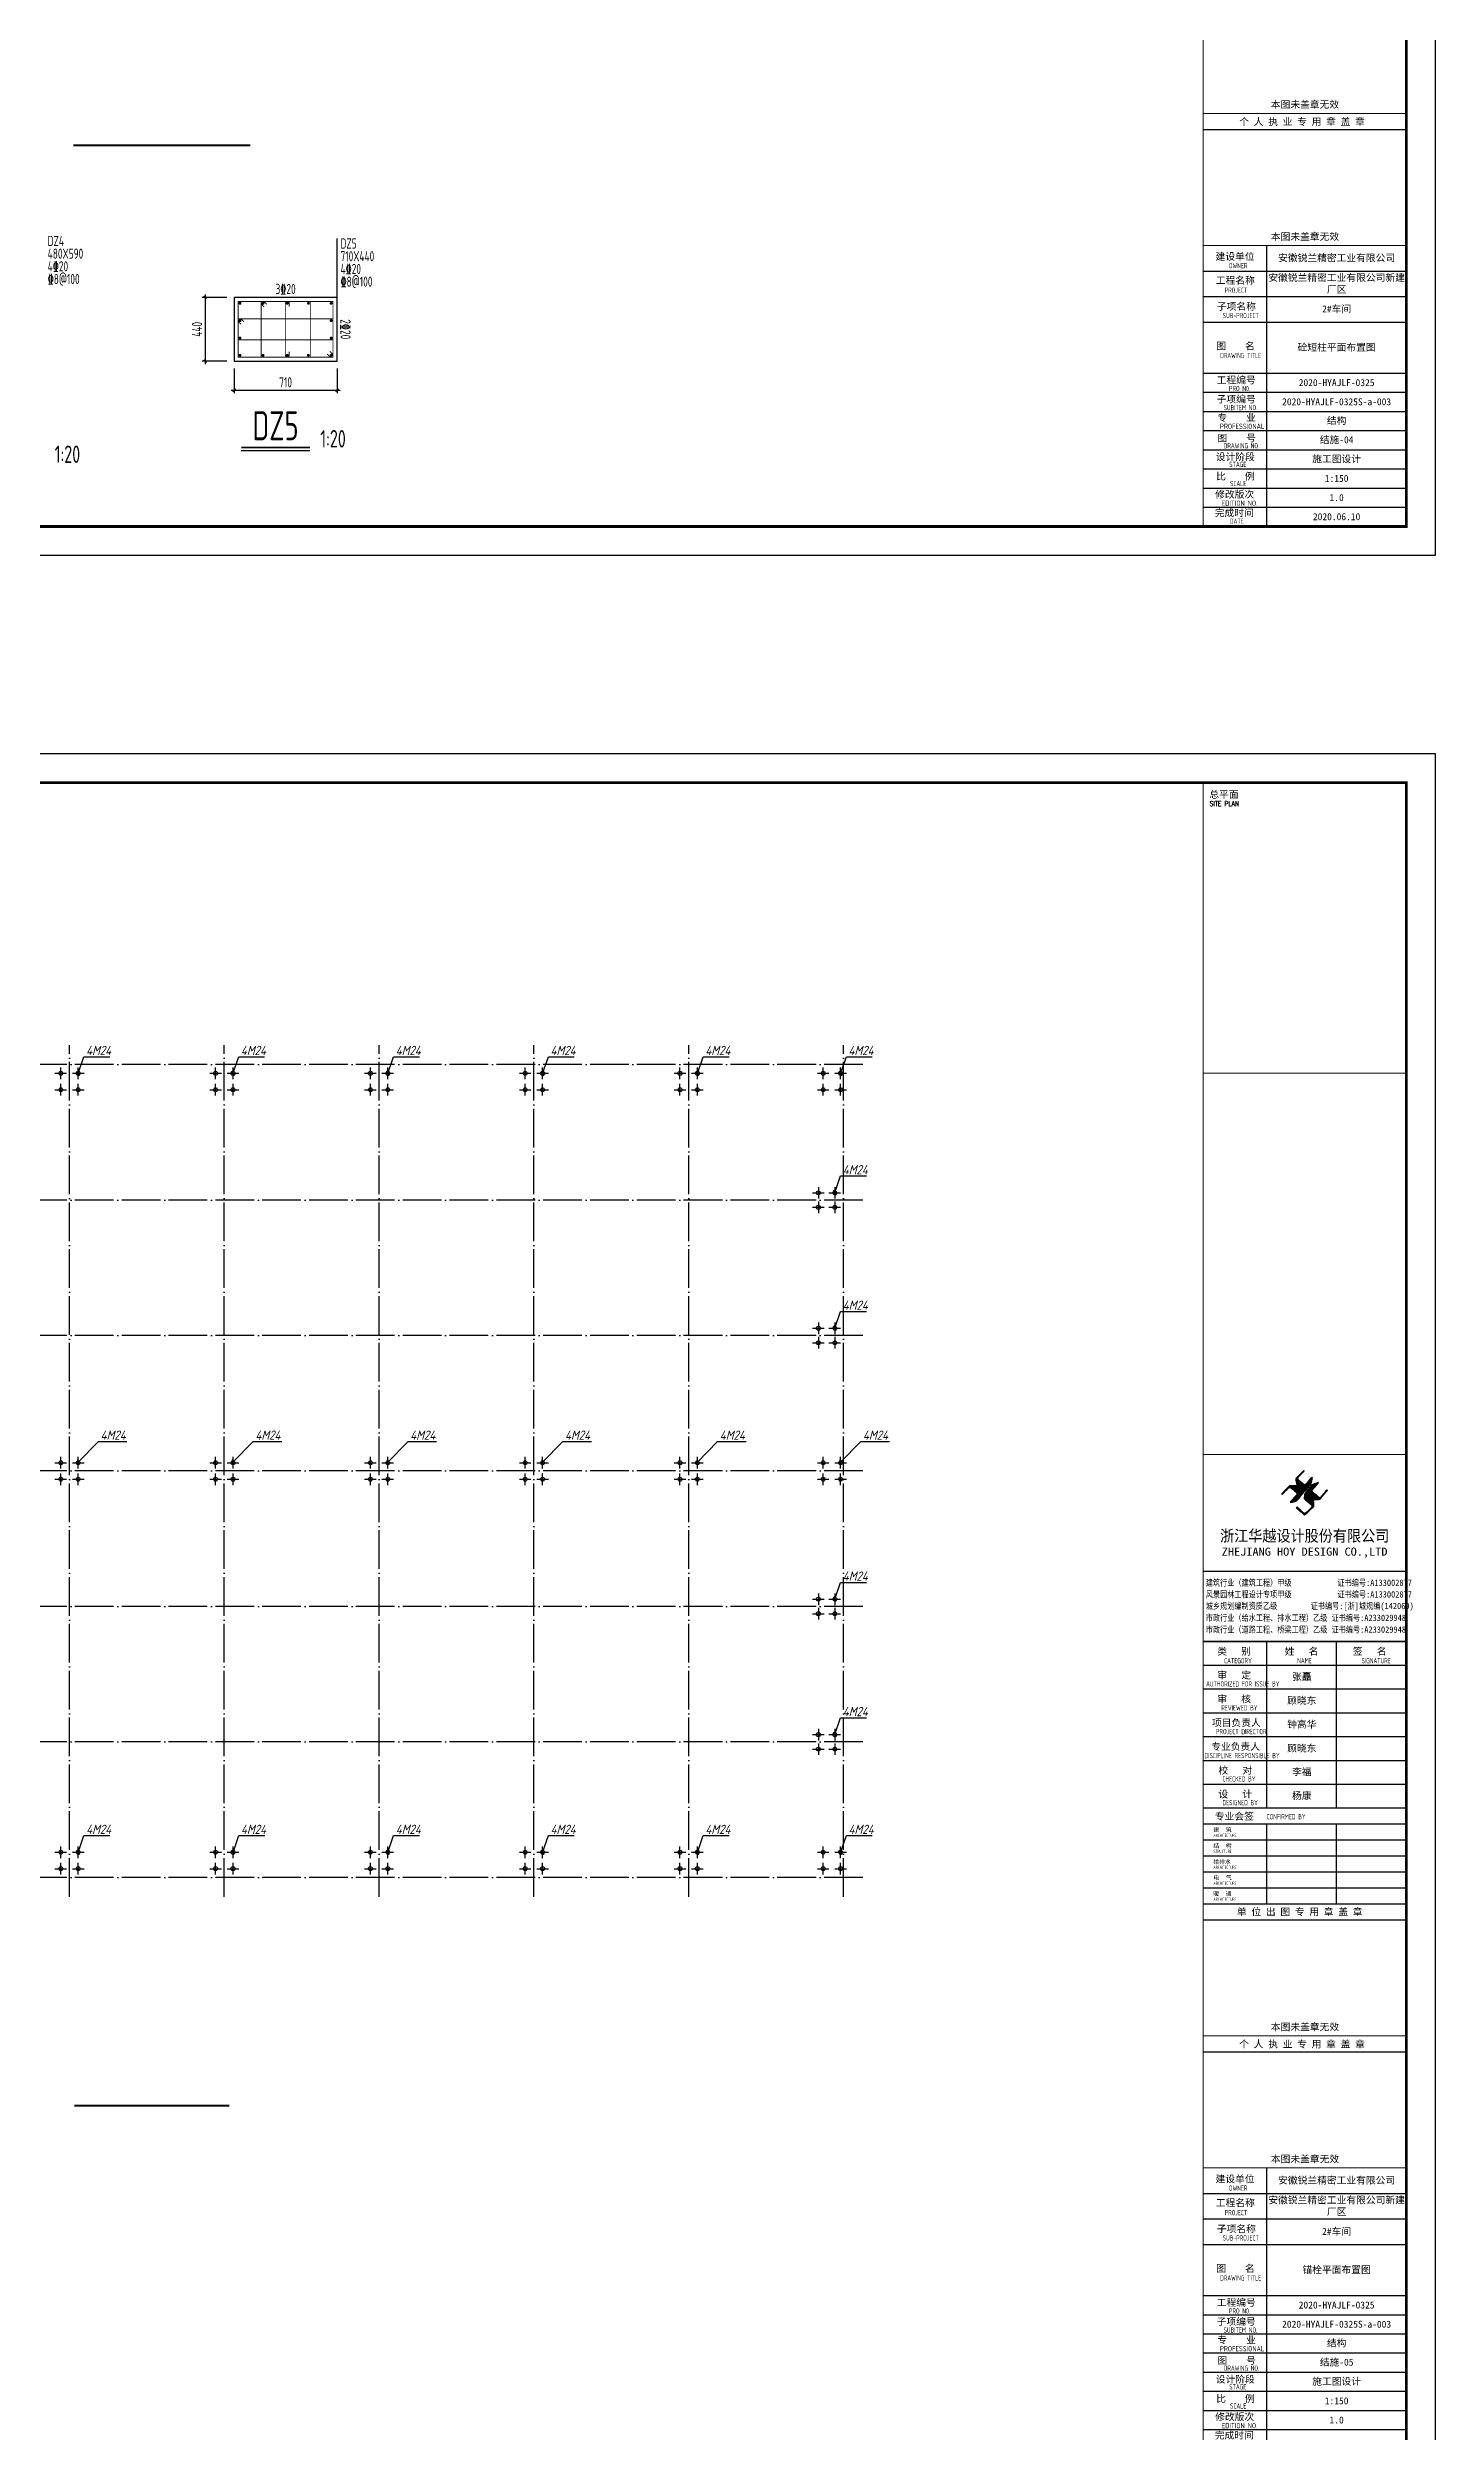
# Model space of a CAD drawing. Extents: x 492302 to 683319, y -252071 to 755100.
# Drawn here: x 558363 to 630074, y 364986 to 488210 of the extents above; entities that cross this region are included whole.
import ezdxf
from ezdxf.enums import TextEntityAlignment as Align

# ---------------------------------------------------------------- set-up
doc = ezdxf.new("R2010")
doc.units = 0
doc.header["$LTSCALE"] = 1000
doc.header["$MEASUREMENT"] = 0
doc.linetypes.add('DOTE', pattern=[2.42, 2, -0.2, 0.02, -0.2])
doc.layers.get('Defpoints').update_dxf_attribs({"color": 250})
for name, color, linetype in [('3T_WOOD', 21, 'Continuous'), ('COLU_DE', 7, 'Continuous'), ('COLU_DE_DIM', 3, 'Continuous'), ('COLU_DE_NUM', 7, 'Continuous'), ('COLU_DE_REIN', 1, 'Continuous'), ('COLU_DE_TEXT', 7, 'Continuous'), ('DIM_SYMB', 171, 'Continuous'), ('DOTE', 14, 'DOTE'), ('PUB_TITLE', 171, 'Continuous'), ('TK', 4, 'Continuous'), ('中粗', 4, 'Continuous'), ('标注', 7, 'Continuous')]:
    doc.layers.add(name, color=color, linetype=linetype)
doc.styles.add('-宋体', font='', dxfattribs={"width": 0.8})
doc.styles.add('HT', font='simhei.ttf', dxfattribs={"width": 0.8})
doc.styles.add('ROMANS', font='romans__.ttf', dxfattribs={"width": 0.65, "height": 231.275})
doc.styles.get("Standard").update_dxf_attribs({"font": 'gbenor.shx', "bigfont": 'gbcbig.shx'})
doc.styles.add('TSSD_Dimension', font='Tssdeng.shx', dxfattribs={"width": 0.7, "bigfont": 'hztxt.shx'})
doc.styles.add('TSSD_Label', font='Tssdeng.shx', dxfattribs={"width": 0.7, "bigfont": 'hztxt.shx'})
doc.styles.add('TSSD_REIN', font='tssdeng.shx', dxfattribs={"width": 0.7, "bigfont": 'tssdchn.shx'})
doc.styles.add('图签宋体', font='', dxfattribs={"height": 300})
doc.styles.add('图签黑体', font='simhei.ttf', dxfattribs={"height": 550})
doc.styles.get('-宋体').set_extended_font_data('SimSun')
doc.styles.get('图签宋体').set_extended_font_data('NSimSun')
doc.dimstyles.new('100', dxfattribs={"dimtxt": 250, "dimasz": 200, "dimexe": 250, "dimexo": 300, "dimgap": 150, "dimtad": 1, "dimdec": 0, "dimzin": 0, "dimdsep": 46, "dimtxsty": 'Standard', "dimblk": 'ARCHTICK', "dimcen": 0.09, "dimclrd": 256, "dimclre": 256, "dimclrt": 256, "dimadec": 0, "dimazin": 0, "dimtfac": 1, "dimtdec": 0, "dimtix": 1, "dimtmove": 2, "dimatfit": 3, "dimldrblk": 'ARCHTICK', "dimfxl": 0, "dimtolj": 1, "dimtzin": 0, "dimarcsym": 0})
doc.dimstyles.new('TSSD_20_150', dxfattribs={"dimtxt": 525, "dimasz": 150, "dimexe": 150, "dimexo": 375, "dimgap": 150, "dimtad": 1, "dimdec": 0, "dimlfac": 0.133333, "dimzin": 0, "dimdsep": 46, "dimtxsty": 'TSSD_Dimension', "dimblk": 'ARCHTICK', "dimblk1": 'ARCHTICK', "dimblk2": 'ARCHTICK', "dimcen": 0, "dimdle": 150, "dimclrt": 7, "dimadec": 0, "dimazin": 0, "dimtfac": 1, "dimtdec": 0, "dimtix": 1, "dimtmove": 2, "dimatfit": 3, "dimfxl": 0, "dimtolj": 1, "dimtzin": 0, "dimarcsym": 0})

# ---------------------------------------------------------------- blocks, each defined once
blk = doc.blocks.new('A$C053D6479')
at = {"layer": 'PUB_TITLE'}
h = blk.add_hatch(color=256, dxfattribs=at)
h.dxf.hatch_style = 1
edge = h.paths.add_edge_path()
edge.add_spline(control_points=[(1026, 827), (1105, 920), (1188, 1008), (1266, 1102)], knot_values=[13, 13, 13, 13, 14, 14, 14, 14], degree=3, periodic=0)
edge.add_spline(control_points=[(1266, 1102), (1258, 1111), (1249, 1119), (1239, 1116)], knot_values=[12, 12, 12, 12, 13, 13, 13, 13], degree=3, periodic=0)
edge.add_spline(control_points=[(1239, 1116), (1210, 1107), (1179, 1092), (1144, 1077)], knot_values=[11, 11, 11, 11, 12, 12, 12, 12], degree=3, periodic=0)
edge.add_spline(control_points=[(1144, 1077), (1109, 1063), (1069, 1053), (1047, 1038)], knot_values=[10, 10, 10, 10, 11, 11, 11, 11], degree=3, periodic=0)
edge.add_spline(control_points=[(1047, 1038), (1028, 1026), (1007, 992), (991, 972)], knot_values=[9, 9, 9, 9, 10, 10, 10, 10], degree=3, periodic=0)
edge.add_spline(control_points=[(991, 972), (942, 913), (899, 868), (849, 810)], knot_values=[8, 8, 8, 8, 9, 9, 9, 9], degree=3, periodic=0)
edge.add_spline(control_points=[(849, 810), (842, 801), (822, 776), (822, 775)], knot_values=[7, 7, 7, 7, 8, 8, 8, 8], degree=3, periodic=0)
edge.add_spline(control_points=[(822, 775), (823, 771), (848, 752), (859, 744)], knot_values=[6, 6, 6, 6, 7, 7, 7, 7], degree=3, periodic=0)
edge.add_spline(control_points=[(859, 744), (949, 670), (1035, 592), (1122, 521)], knot_values=[5, 5, 5, 5, 6, 6, 6, 6], degree=3, periodic=0)
edge.add_spline(control_points=[(1122, 521), (1153, 527), (1185, 530), (1217, 533)], knot_values=[4, 4, 4, 4, 5, 5, 5, 5], degree=3, periodic=0)
edge.add_spline(control_points=[(1217, 533), (1246, 535), (1293, 532), (1316, 542)], knot_values=[3, 3, 3, 3, 4, 4, 4, 4], degree=3, periodic=0)
edge.add_spline(control_points=[(1316, 542), (1327, 547), (1338, 565), (1349, 579)], knot_values=[2, 2, 2, 2, 3, 3, 3, 3], degree=3, periodic=0)
edge.add_spline(control_points=[(1349, 579), (1423, 670), (1507, 759), (1572, 848)], knot_values=[1, 1, 1, 1, 2, 2, 2, 2], degree=3, periodic=0)
edge.add_spline(control_points=[(1572, 848), (1564, 852), (1561, 861), (1551, 862)], knot_values=[0, 0, 0, 0, 1, 1, 1, 1], degree=3, periodic=0)
edge.add_spline(control_points=[(1551, 862), (1469, 769), (1393, 671), (1310, 579)], knot_values=[15, 15, 15, 15, 16, 16, 16, 16], degree=3, periodic=0)
edge.add_spline(control_points=[(1310, 579), (1216, 662), (1118, 742), (1026, 827)], knot_values=[14, 14, 14, 14, 15, 15, 15, 15], degree=3, periodic=0)
at = {"layer": 'TK'}
h = blk.add_hatch(color=256, dxfattribs=at)
h.dxf.hatch_style = 2
edge = h.paths.add_edge_path()
edge.add_spline(control_points=[(366, 894), (366, 894), (366, 894), (270, 970), (183, 883), (101, 791), (16, 703), (-18, 714), (9, 735), (28, 755), (103, 838), (192, 930), (266, 1005), (319, 1009), (387, 1005), (442, 1007), (456, 1008), (472, 1011), (485, 1007), (507, 1000), (534, 967), (555, 949), (624, 891), (699, 833), (760, 773), (689, 691), (614, 604), (539, 517), (529, 505), (516, 487), (506, 482), (492, 475), (469, 472), (452, 467), (416, 456), (383, 448), (342, 438), (323, 433), (297, 422), (293, 440), (291, 452), (313, 470), (322, 480), (400, 566), (477, 652), (553, 736), (460, 815), (366, 894)], knot_values=[0, 0, 0, 0, 0.005, 0.01, 1, 1, 1, 2, 2, 2, 3, 3, 3, 4, 4, 4, 5, 5, 5, 6, 6, 6, 7, 7, 7, 8, 8, 8, 9, 9, 9, 10, 10, 10, 11, 11, 11, 12, 12, 12, 13, 13, 13, 14, 14, 14, 15, 15, 15, 15], degree=3, periodic=0)
h = blk.add_hatch(color=256, dxfattribs=at)
h.dxf.hatch_style = 2
edge = h.paths.add_edge_path()
edge.add_spline(control_points=[(728, 856), (728, 856), (728, 856), (719, 864), (651, 922), (580, 978), (514, 1036), (509, 1106), (488, 1176), (479, 1247), (570, 1343), (663, 1436), (758, 1526), (764, 1523), (768, 1518), (774, 1515), (693, 1422), (599, 1343), (520, 1249), (607, 1171), (698, 1096), (789, 1021), (874, 1109), (950, 1206), (1031, 1298), (1066, 1286), (1054, 1262), (1045, 1224), (1036, 1188), (1031, 1158), (1024, 1121), (1020, 1104), (1017, 1085), (1012, 1071), (1004, 1052), (976, 1026), (956, 1003), (906, 946), (866, 899), (814, 839), (806, 829), (789, 806), (787, 806), (777, 804), (728, 856)], knot_values=[0, 0, 0, 0, 0.005, 0.01, 1, 1, 1, 2, 2, 2, 3, 3, 3, 4, 4, 4, 5, 5, 5, 6, 6, 6, 7, 7, 7, 8, 8, 8, 9, 9, 9, 10, 10, 10, 11, 11, 11, 12, 12, 12, 13, 13, 13, 14, 14, 14, 14], degree=3, periodic=0)
h = blk.add_hatch(color=256, dxfattribs=at)
h.dxf.hatch_style = 2
edge = h.paths.add_edge_path()
edge.add_spline(control_points=[(511, 261), (511, 261), (511, 261), (516, 267), (609, 192), (696, 111), (785, 33), (883, 118), (977, 208), (1070, 298), (992, 373), (892, 456), (803, 534), (791, 544), (768, 561), (766, 569), (761, 588), (776, 634), (780, 655), (785, 690), (788, 721), (795, 746), (897, 661), (998, 576), (1097, 490), (1100, 425), (1106, 361), (1107, 294), (1018, 207), (925, 121), (830, 33), (818, 21), (800, 0), (787, 0), (768, -1), (725, 49), (712, 60), (662, 103), (616, 143), (568, 186), (545, 207), (518, 224), (499, 250), (501, 259), (511, 261)], knot_values=[0, 0, 0, 0, 0.005, 0.01, 1, 1, 1, 2, 2, 2, 3, 3, 3, 4, 4, 4, 5, 5, 5, 6, 6, 6, 7, 7, 7, 8, 8, 8, 9, 9, 9, 10, 10, 10, 11, 11, 11, 12, 12, 12, 13, 13, 13, 14, 14, 14, 14], degree=3, periodic=0)
for points, knots in [([(555, 949), (624, 891), (699, 833), (760, 773), (689, 691), (614, 604), (539, 517), (529, 505), (516, 487), (506, 482), (492, 475), (469, 472), (452, 467), (416, 456), (383, 448), (342, 438), (323, 433), (297, 422), (293, 440), (291, 452), (313, 470), (322, 480), (400, 566), (477, 652), (553, 736), (460, 815), (366, 894), (270, 970), (183, 883), (101, 791), (16, 703), (-18, 714), (9, 735), (28, 755), (103, 838), (192, 930), (266, 1005), (319, 1009), (387, 1005), (442, 1007), (456, 1008), (472, 1011), (485, 1007), (507, 1000), (534, 967), (555, 949)], [0, 0, 0, 0, 1, 1, 1, 2, 2, 2, 3, 3, 3, 4, 4, 4, 5, 5, 5, 6, 6, 6, 7, 7, 7, 8, 8, 8, 9, 9, 9, 10, 10, 10, 11, 11, 11, 12, 12, 12, 13, 13, 13, 14, 14, 14, 15, 15, 15, 15]), ([(1031, 1298), (1066, 1286), (1054, 1262), (1045, 1224), (1036, 1188), (1031, 1158), (1024, 1121), (1020, 1104), (1017, 1085), (1012, 1071), (1004, 1052), (976, 1026), (956, 1003), (906, 946), (866, 899), (814, 839), (806, 829), (789, 806), (787, 806), (777, 804), (728, 856), (719, 864), (651, 922), (580, 978), (514, 1036), (509, 1106), (488, 1176), (479, 1247), (570, 1343), (663, 1436), (758, 1526), (764, 1523), (768, 1518), (774, 1515), (693, 1422), (599, 1343), (520, 1249), (607, 1171), (698, 1096), (789, 1021), (874, 1109), (950, 1206), (1031, 1298)], [0, 0, 0, 0, 1, 1, 1, 2, 2, 2, 3, 3, 3, 4, 4, 4, 5, 5, 5, 6, 6, 6, 7, 7, 7, 8, 8, 8, 9, 9, 9, 10, 10, 10, 11, 11, 11, 12, 12, 12, 13, 13, 13, 14, 14, 14, 14]), ([(1551, 862), (1561, 861), (1564, 852), (1572, 848), (1507, 759), (1423, 670), (1349, 579), (1338, 565), (1327, 547), (1316, 542), (1293, 532), (1246, 535), (1217, 533), (1185, 530), (1153, 527), (1122, 521), (1035, 592), (949, 670), (859, 744), (848, 752), (823, 771), (822, 775), (822, 776), (842, 801), (849, 810), (899, 868), (942, 913), (991, 972), (1007, 992), (1028, 1026), (1047, 1038), (1069, 1053), (1109, 1063), (1144, 1077), (1179, 1092), (1210, 1107), (1239, 1116), (1249, 1119), (1258, 1111), (1266, 1102), (1188, 1008), (1105, 920), (1026, 827), (1118, 742), (1216, 662), (1310, 579), (1393, 671), (1469, 769), (1551, 862)], [0, 0, 0, 0, 1, 1, 1, 2, 2, 2, 3, 3, 3, 4, 4, 4, 5, 5, 5, 6, 6, 6, 7, 7, 7, 8, 8, 8, 9, 9, 9, 10, 10, 10, 11, 11, 11, 12, 12, 12, 13, 13, 13, 14, 14, 14, 15, 15, 15, 16, 16, 16, 16]), ([(1097, 490), (1100, 425), (1106, 361), (1107, 294), (1018, 207), (925, 121), (830, 33), (818, 21), (800, 0), (787, 0), (768, -1), (725, 49), (712, 60), (662, 103), (616, 143), (568, 186), (545, 207), (518, 224), (499, 250), (501, 259), (511, 261), (516, 267), (609, 192), (696, 111), (785, 33), (883, 118), (977, 208), (1070, 298), (992, 373), (892, 456), (803, 534), (791, 544), (768, 561), (766, 569), (761, 588), (776, 634), (780, 655), (785, 690), (788, 721), (795, 746), (897, 661), (998, 576), (1097, 490)], [0, 0, 0, 0, 1, 1, 1, 2, 2, 2, 3, 3, 3, 4, 4, 4, 5, 5, 5, 6, 6, 6, 7, 7, 7, 8, 8, 8, 9, 9, 9, 10, 10, 10, 11, 11, 11, 12, 12, 12, 13, 13, 13, 14, 14, 14, 14])]:
    blk.add_open_spline(points, degree=3, knots=knots, dxfattribs=at)
blk = doc.blocks.new('GeYuanFrame_20885727', base_point=(20.09, 4.53))
at = {"layer": 'PUB_TITLE'}
for points in [[(803.09, 235.33), (803.09, 292.73)], [(827.09, 235.33), (827.09, 292.73)], [(803.09, 202.33), (803.09, 229.83)], [(827.09, 202.33), (827.09, 229.83)], [(803.09, 14.53), (803.09, 111.33)]]:
    blk.add_lwpolyline(points, dxfattribs=at)
at = {"layer": 'TK'}
for p, q in [((781.09, 316.93), (851.09, 316.93)), ((781.09, 284.53), (851.09, 284.53)), ((781.09, 276.33), (851.09, 276.33)), ((781.09, 268.13), (851.09, 268.13)), ((781.09, 259.93), (851.09, 259.93)), ((781.09, 251.73), (851.09, 251.73)), ((781.09, 243.53), (851.09, 243.53)), ((781.09, 235.33), (851.09, 235.33)), ((781.09, 235.33), (851.09, 235.33)), ((781.09, 102.53), (851.09, 102.53)), ((781.09, 93.73), (851.09, 93.73)), ((781.09, 84.93), (803.09, 84.93)), ((781.09, 84.93), (851.09, 84.93)), ((781.09, 67.37), (851.09, 67.37)), ((781.09, 67.33), (851.09, 67.33)), ((781.09, 60.77), (851.09, 60.77)), ((781.09, 54.17), (851.09, 54.17)), ((781.09, 47.57), (851.09, 47.57)), ((781.09, 40.97), (851.09, 40.97)), ((781.09, 34.37), (851.09, 34.37)), ((781.09, 27.77), (851.09, 27.77)), ((781.09, 21.17), (851.09, 21.17))]:
    blk.add_line(p, q, dxfattribs=at)
blk.add_lwpolyline([(20.09, 4.53), (20.09, 598.53), (861.09, 598.53), (861.09, 4.53)], close=True, dxfattribs=at)
at = {"layer": 'TK', "const_width": 1}
blk.add_lwpolyline([(45.09, 588.53), (851.09, 588.53), (851.09, 14.53), (45.09, 14.53)], close=True, dxfattribs=at)
at = {"layer": 'TK'}
for points, const_width in [([(781.09, 588.53), (781.09, 14.53)], 0.4), ([(781.09, 488.5), (851.09, 488.5)], 0.35), ([(781.09, 357.14), (851.09, 357.14)], 0.35), ([(781.09, 292.73), (851.09, 292.73)], 0.35), ([(781.09, 292.73), (851.09, 292.73)], 0.35), ([(781.09, 235.33), (851.09, 235.33)], 0.35), ([(781.09, 202.33), (851.09, 202.33)], 0.35), ([(781.09, 156.83), (851.09, 156.83)], 0.35), ([(781.09, 111.33), (851.09, 111.33)], 0.35), ([(781.09, 67.37), (851.09, 67.37)], 0.35)]:
    blk.add_lwpolyline(points, dxfattribs=dict(at, const_width=const_width))
for points in [[(781.09, 292.73), (851.09, 292.73)], [(781.09, 235.33), (851.09, 235.33)], [(781.09, 229.83), (851.09, 229.83)], [(781.09, 224.33), (851.09, 224.33)], [(781.09, 218.83), (851.09, 218.83)], [(781.09, 213.33), (851.09, 213.33)], [(781.09, 207.83), (851.09, 207.83)], [(781.09, 202.33), (851.09, 202.33)], [(781.09, 196.83), (851.09, 196.83)], [(781.09, 151.33), (851.09, 151.33)]]:
    blk.add_lwpolyline(points, dxfattribs=at)
at = {"layer": 'PUB_TITLE', "xscale": 0.01000000000021828, "yscale": 0.01000000000021828, "zscale": 0.01}
blk.add_blockref('A$C053D6479', (808.19, 336.27), dxfattribs=at)
at = {"layer": 'TK', "style": '图签宋体'}
for s, height, p in [('总平面', 2.4, (783.23, 583.28)), ('类   别', 2.4, (785.97, 288.09)), ('姓   名', 2.4, (809.2, 288.09)), ('签   名', 2.4, (832.68, 288.09)), ('审   定', 2.4, (785.97, 279.89)), ('审   核', 2.4, (785.97, 271.69)), ('项目负责人', 2.4, (784.13, 263.49)), ('专业负责人', 2.4, (783.89, 255.29)), ('校   对', 2.4, (786.38, 247.09)), ('设   计', 2.4, (786.36, 238.89)), ('专业会签', 2.4, (785.12, 231.24)), ('结  构', 1.44, (784.61, 221.61)), ('建  筑', 1.44, (784.61, 227.11)), ('给排水', 1.44, (784.61, 216.11)), ('暖  通', 1.44, (784.61, 205.11)), ('电  气', 1.44, (784.61, 210.61)), ('单 位 出 图 专 用 章 盖 章', 2.4, (792.72, 198.35)), ('本图未盖章无效', 2.4, (804.43, 158.7)), ('个 人 执 业 专 用 章 盖 章', 2.4, (793.52, 152.77)), ('本图未盖章无效', 2.4, (804.43, 113.2)), ('建设单位', 2.4, (785.39, 106.33)), ('工程名称', 2.4, (785.47, 98.12)), ('子项名称', 2.4, (785.85, 89.14)), ('图    名', 2.4, (785.63, 75.5)), ('工程编号', 2.4, (785.77, 63.77)), ('子项编号', 2.4, (785.77, 57.19)), ('专    业', 2.4, (786.01, 50.88)), ('图    号', 2.4, (786.02, 43.77)), ('设计阶段', 2.4, (785.45, 37.32)), ('比    例', 2.4, (785.59, 30.63)), ('修改版次', 2.4, (785.24, 24.41)), ('完成时间', 2.4, (785.11, 18.02))]:
    blk.add_text(s, height=height, dxfattribs=at).set_placement(p)
at = {"layer": 'TK'}
for s, height, style, width, p in [('SITE PLAN', 1.697, 'ROMANS', 0.76, (783.35, 580.49)), ('建筑行业（建筑工程）甲级           证书编号:A133002877', 2.2, '-宋体', 0.8, (782, 311.83)), ('风景园林工程设计专项甲级           证书编号:A133002877', 2.2, '-宋体', 0.8, (782, 307.81)), ('城乡规划编制资质乙级        证书编号:[浙]城规编(142069)', 2.2, '-宋体', 0.8, (782, 303.82)), ('市政行业（给水工程、排水工程）乙级 证书编号:A233029948', 2.2, '-宋体', 0.8, (782, 299.74)), ('市政行业（道路工程、桥梁工程）乙级 证书编号:A233029948', 2.2, '-宋体', 0.8, (782, 295.69)), ('CATEGORY', 1.8, 'TSSD_REIN', 0.7, (788.32, 285.17)), ('NAME', 1.8, 'TSSD_REIN', 0.7, (813.51, 285.17)), ('SIGNATURE', 1.8, 'TSSD_REIN', 0.7, (835.66, 285.17)), ('AUTHORIZED FOR ISSUE BY', 1.8, 'TSSD_REIN', 0.7, (782.12, 277.17)), ('REVIEWED BY', 1.8, 'TSSD_REIN', 0.7, (787.36, 268.91)), ('PROJECT DIRECTOR', 1.8, 'TSSD_REIN', 0.7, (785.55, 260.74)), ('DISCIPLINE RESPONSIBLE BY', 1.8, 'TSSD_REIN', 0.7, (781.57, 252.48)), ('CHECKED BY', 1.8, 'TSSD_REIN', 0.7, (787.75, 244.44)), ('DESIGNED BY', 1.8, 'TSSD_REIN', 0.7, (787.76, 236.27)), ('CONFIRMED BY', 1.8, 'TSSD_REIN', 0.7, (802.94, 231.42)), ('ARCHITECTURE', 1.08, 'TSSD_REIN', 0.7, (784.65, 225.34)), ('STRUCTURE', 1.08, 'TSSD_REIN', 0.7, (784.65, 219.84)), ('ARCHITECTURE', 1.08, 'TSSD_REIN', 0.7, (784.65, 214.34)), ('ARCHITECTURE', 1.08, 'TSSD_REIN', 0.7, (784.65, 208.84)), ('ARCHITECTURE', 1.08, 'TSSD_REIN', 0.7, (784.65, 203.34)), ('OWNER', 1.8, 'TSSD_REIN', 0.7, (789.98, 103.48)), ('PROJECT', 1.8, 'TSSD_REIN', 0.7, (788.52, 95.02)), ('SUB-PROJECT', 1.8, 'TSSD_REIN', 0.7, (787.86, 86.3)), ('DRAWING TITLE', 1.8, 'TSSD_REIN', 0.7, (786.97, 72.53)), ('PRO N0.', 1.8, 'TSSD_REIN', 0.7, (790.01, 61.15)), ('PROFESSIONAL', 1.8, 'TSSD_REIN', 0.8, (786.88, 48.15)), ('SUBITEM NO.', 1.8, 'TSSD_REIN', 0.7, (788.15, 54.58)), ('DRAWING NO.', 1.8, 'TSSD_REIN', 0.7, (788.19, 41.45)), ('STAGE', 1.8, 'TSSD_REIN', 0.7, (790.09, 35.03)), ('SCALE', 1.8, 'TSSD_REIN', 0.7, (790.38, 28.42)), ('EDITION NO.', 1.8, 'TSSD_REIN', 0.8, (787.53, 21.64))]:
    blk.add_text(s, height=height, dxfattribs=dict(at, style=style, width=width)).set_placement(p)
for s, height, style, width, p in [('浙江华越设计股份有限公司', 3.96, 'HT', 0.9, (816.07, 329.16)), ('ZHEJIANG HOY DESIGN CO.,LTD', 2.8, '图签黑体', 1.11, (816.06, 323.29))]:
    blk.add_text(s, height=height, dxfattribs=dict(at, style=style, width=width)).set_placement(p, align=Align.MIDDLE)
at = {"layer": 'TK', "char_height": 2.4, "attachment_point": 5, "style": '图签宋体'}
for s, insert, width in [('张矗', (815.09, 280.4), 24), ('顾晓东', (815.09, 272.23), 24), ('钟高华', (815.09, 264.03), 24), ('顾晓东', (815.09, 255.76), 24), ('李福', (815.09, 247.63), 24), ('杨康', (815.09, 239.43), 24), ('安徽锐兰精密工业有限公司', (827.09, 106.93), 48), ('安徽锐兰精密工业有限公司新建厂区', (827.09, 98.13), 48), ('2#车间', (827.09, 89.33), 48), ('锚栓平面布置图', (827.09, 76.13), 48), ('2020-HYAJLF-0325S-a-003', (827.09, 57.47), 48), ('2020-HYAJLF-0325', (827.09, 64.07), 48), ('结构', (827.09, 50.87), 48), ('结施-05', (827.09, 44.27), 48), ('施工图设计', (827.09, 37.67), 48), ('1:150', (827.09, 31.07), 48), ('1.0', (827.09, 24.47), 48)]:
    blk.add_mtext(s, dxfattribs=dict(at, insert=insert, width=width))
blk = doc.blocks.new('GeYuanFrame_57487284', base_point=(20.09, 4.53))
at = {"layer": 'PUB_TITLE'}
blk.add_lwpolyline([(803.09, 14.53), (803.09, 111.33)], dxfattribs=at)
at = {"layer": 'TK'}
for p, q in [((781.09, 102.53), (851.09, 102.53)), ((781.09, 93.73), (851.09, 93.73)), ((781.09, 84.93), (803.09, 84.93)), ((781.09, 84.93), (851.09, 84.93)), ((781.09, 67.37), (851.09, 67.37)), ((781.09, 67.33), (851.09, 67.33)), ((781.09, 60.77), (851.09, 60.77)), ((781.09, 54.17), (851.09, 54.17)), ((781.09, 47.57), (851.09, 47.57)), ((781.09, 40.97), (851.09, 40.97)), ((781.09, 34.37), (851.09, 34.37)), ((781.09, 27.77), (851.09, 27.77)), ((781.09, 21.17), (851.09, 21.17)), ((781.09, 14.53), (851.09, 14.53))]:
    blk.add_line(p, q, dxfattribs=at)
blk.add_lwpolyline([(20.09, 4.53), (20.09, 598.53), (861.09, 598.53), (861.09, 4.53)], close=True, dxfattribs=at)
at = {"layer": 'TK', "const_width": 1}
blk.add_lwpolyline([(45.09, 588.53), (851.09, 588.53), (851.09, 14.53), (45.09, 14.53)], close=True, dxfattribs=at)
at = {"layer": 'TK'}
for points, const_width in [([(781.09, 588.53), (781.09, 14.53)], 0.4), ([(781.09, 156.83), (851.09, 156.83)], 0.35), ([(781.09, 111.33), (851.09, 111.33)], 0.35), ([(781.09, 67.37), (851.09, 67.37)], 0.35)]:
    blk.add_lwpolyline(points, dxfattribs=dict(at, const_width=const_width))
blk.add_lwpolyline([(781.09, 151.33), (851.09, 151.33)], dxfattribs=at)
at = {"layer": 'TK', "style": '图签宋体'}
for s, p in [('本图未盖章无效', (804.43, 158.7)), ('个 人 执 业 专 用 章 盖 章', (793.52, 152.77)), ('本图未盖章无效', (804.43, 113.2)), ('建设单位', (785.39, 106.33)), ('工程名称', (785.47, 98.12)), ('子项名称', (785.85, 89.14)), ('图    名', (785.63, 75.5)), ('工程编号', (785.77, 63.77)), ('子项编号', (785.77, 57.19)), ('专    业', (786.01, 50.88)), ('图    号', (786.02, 43.77)), ('设计阶段', (785.45, 37.32)), ('比    例', (785.59, 30.63)), ('修改版次', (785.24, 24.41)), ('完成时间', (785.11, 18.02))]:
    blk.add_text(s, height=2.4, dxfattribs=at).set_placement(p)
at = {"layer": 'TK', "style": 'TSSD_REIN'}
for s, width, p in [('OWNER', 0.7, (789.98, 103.48)), ('PROJECT', 0.7, (788.52, 95.02)), ('SUB-PROJECT', 0.7, (787.86, 86.3)), ('DRAWING TITLE', 0.7, (786.97, 72.53)), ('PRO N0.', 0.7, (790.01, 61.15)), ('PROFESSIONAL', 0.8, (786.88, 48.15)), ('SUBITEM NO.', 0.7, (788.15, 54.58)), ('DRAWING NO.', 0.7, (788.19, 41.45)), ('STAGE', 0.7, (790.09, 35.03)), ('SCALE', 0.7, (790.38, 28.42)), ('EDITION NO.', 0.8, (787.53, 21.64)), ('DATE', 0.7, (790.33, 15.45))]:
    blk.add_text(s, height=1.8, dxfattribs=dict(at, width=width)).set_placement(p)
at = {"layer": 'TK', "char_height": 2.4, "width": 48, "attachment_point": 5, "style": '图签宋体'}
for s, insert in [('安徽锐兰精密工业有限公司', (827.09, 106.93)), ('安徽锐兰精密工业有限公司新建厂区', (827.09, 98.13)), ('2#车间', (827.09, 89.33)), ('砼短柱平面布置图', (827.09, 76.13)), ('2020-HYAJLF-0325S-a-003', (827.09, 57.47)), ('2020-HYAJLF-0325', (827.09, 64.07)), ('结构', (827.09, 50.87)), ('结施-04', (827.09, 44.27)), ('施工图设计', (827.09, 37.67)), ('1:150', (827.09, 31.07)), ('1.0', (827.09, 24.47)), ('2020.06.10', (827.09, 17.88))]:
    blk.add_mtext(s, dxfattribs=dict(at, insert=insert))
blk = doc.blocks.new('_ArchTick')
at = {"color": 0, "linetype": 'ByBlock', "const_width": 0.4}
blk.add_lwpolyline([(-0.5, -0.5), (0.5, 0.5)], dxfattribs=at)
blk = doc.blocks.new('*D258')
at = {"layer": 'COLU_DE_DIM', "color": 0, "lineweight": -2}
for p, q in [((567996, 471634), (567996, 470359)), ((573321, 471634), (573321, 470359)), ((567846, 470509), (573471, 470509))]:
    blk.add_line(p, q, dxfattribs=at)
at = {"layer": 'Defpoints', "color": 0}
for p in [(567996, 472009), (573321, 472009), (573321, 470509)]:
    blk.add_point(p, dxfattribs=at)
at = {"layer": 'COLU_DE_DIM', "color": 0, "lineweight": -2, "xscale": 150, "yscale": 150, "zscale": 150, "rotation": 180}
blk.add_blockref('_ArchTick', (567996, 470509), dxfattribs=at)
at = {"layer": 'COLU_DE_DIM', "color": 0, "lineweight": -2, "xscale": 150, "yscale": 150, "zscale": 150}
blk.add_blockref('_ArchTick', (573321, 470509), dxfattribs=at)
at = {"layer": 'COLU_DE_DIM', "color": 7, "insert": (570658, 470921), "char_height": 525, "attachment_point": 5, "style": 'TSSD_Dimension'}
blk.add_mtext('\\A1;710', dxfattribs=at)
blk = doc.blocks.new('*D259')
at = {"layer": 'COLU_DE_DIM', "color": 0, "lineweight": -2}
for p, q in [((567621, 475309), (566346, 475309)), ((566496, 475459), (566496, 471859)), ((567621, 472009), (566346, 472009))]:
    blk.add_line(p, q, dxfattribs=at)
at = {"layer": 'Defpoints', "color": 0}
for p in [(567996, 475309), (566496, 472009), (567996, 472009)]:
    blk.add_point(p, dxfattribs=at)
at = {"layer": 'COLU_DE_DIM', "color": 0, "lineweight": -2, "xscale": 150, "yscale": 150, "zscale": 150}
for p, rotation in [((566496, 475309), 90), ((566496, 472009), 270)]:
    blk.add_blockref('_ArchTick', p, dxfattribs=dict(at, rotation=rotation))
at = {"layer": 'COLU_DE_DIM', "color": 7, "insert": (566083, 473659), "char_height": 525, "attachment_point": 5, "rotation": 90, "style": 'TSSD_Dimension'}
blk.add_mtext('\\A1;440', dxfattribs=at)

msp = doc.modelspace()

# ---------------------------------------------------------------- linework, layer by layer
at = {"layer": 'COLU_DE'}
msp.add_lwpolyline([(573320.6, 472008.5), (573320.6, 475308.5), (567995.6, 475308.5), (567995.6, 472008.5)], close=True, dxfattribs=at)
at = {"layer": 'COLU_DE_NUM'}
msp.add_line((568363.7, 467400.5), (571917.5, 467400.5), dxfattribs=at)
at = {"layer": 'COLU_DE_NUM', "const_width": 75}
msp.add_lwpolyline([(568363.7, 467550.5), (571917.5, 467550.5)], dxfattribs=at)
at = {"layer": 'COLU_DE_REIN', "const_width": 45}
for points in [[(572808.7, 472382.6), (572972.8, 472218.5), (573110.6, 472218.5), (573110.6, 475098.5), (568205.6, 475098.5), (568205.6, 472218.5), (573110.6, 472218.5), (573110.6, 472356.4), (572946.6, 472520.5)], [(569689.4, 474942.7), (569533.5, 475098.5), (569395.6, 475098.5), (569395.6, 472218.5), (571933.1, 472218.5), (571933.1, 475098.5), (569395.6, 475098.5), (569395.6, 474960.6), (569551.5, 474804.8)], [(568499.4, 474047.7), (568343.5, 474203.5), (568205.6, 474203.5), (568205.6, 473113.5), (573110.6, 473113.5), (573110.6, 474203.5), (568205.6, 474203.5), (568205.6, 474065.6), (568361.5, 473909.8)]]:
    msp.add_lwpolyline(points, dxfattribs=at)
at = {"layer": 'COLU_DE_REIN', "const_width": 75}
for points in [[(568303.1, 475038.5, 1), (568303.1, 474963.5, 1)], [(569493.1, 475038.5, 1), (569493.1, 474963.5, 1)], [(570742.6, 475038.5, 1), (570742.6, 474963.5, 1)], [(571835.6, 475038.5, 1), (571835.6, 474963.5, 1)], [(573013.1, 475038.5, 1), (573013.1, 474963.5, 1)], [(568303.1, 474143.5, 1), (568303.1, 474068.5, 1)], [(568303.1, 473248.5, 1), (568303.1, 473173.5, 1)], [(573013.1, 474143.5, 1), (573013.1, 474068.5, 1)], [(573013.1, 473248.5, 1), (573013.1, 473173.5, 1)], [(568303.1, 472353.5, 1), (568303.1, 472278.5, 1)], [(569493.1, 472353.5, 1), (569493.1, 472278.5, 1)], [(570742.6, 472353.5, 1), (570742.6, 472278.5, 1)], [(571835.6, 472353.5, 1), (571835.6, 472278.5, 1)], [(573013.1, 472353.5, 1), (573013.1, 472278.5, 1)]]:
    msp.add_lwpolyline(points, format="xyb", close=True, dxfattribs=at)
at = {"layer": 'COLU_DE_REIN', "const_width": 45}
msp.add_lwpolyline([(570840.1, 472496), (570840.1, 472316, -1), (570645.1, 472316), (570645.1, 475001, -1), (570840.1, 475001), (570840.1, 474821)], format="xyb", dxfattribs=at)
at = {"layer": 'COLU_DE_TEXT'}
msp.add_line((573320.6, 475308.5), (573320.6, 478353.5), dxfattribs=at)
at = {"layer": 'DIM_SYMB', "const_width": 105}
for points in [[(559683.2, 483158.4), (568829.3, 483158.4)], [(559746.8, 381858.6), (567754.3, 381858.6)]]:
    msp.add_lwpolyline(points, dxfattribs=at)
at = {"layer": 'DOTE'}
for p, q in [((559489.4, 392661.6), (559489.4, 436661.6)), ((567489.4, 392661.6), (567489.4, 436661.6)), ((575489.4, 392661.6), (575489.4, 436661.6)), ((583489.4, 392661.6), (583489.4, 436661.6)), ((591489.4, 392661.6), (591489.4, 436661.6)), ((599489.4, 392661.6), (599489.4, 436661.6)), ((600489.4, 435661.6), (526489.4, 435661.6)), ((600489.4, 428661.6), (526489.4, 428661.6)), ((600489.4, 421661.6), (526489.4, 421661.6)), ((600489.4, 414661.6), (526489.4, 414661.6)), ((600489.4, 407661.6), (526489.4, 407661.6)), ((600489.4, 400661.6), (526489.4, 400661.6)), ((600489.4, 393661.6), (526489.4, 393661.6))]:
    msp.add_line(p, q, dxfattribs=at)
at = {"layer": '中粗', "linetype": 'ByBlock'}
for p, q in [((558739.4, 435211.6), (559339.4, 435211.6)), ((559039.4, 434911.6), (559039.4, 435511.6)), ((559639.4, 435211.6), (560239.4, 435211.6)), ((559939.4, 434911.6), (559939.4, 435511.6)), ((566739.4, 435211.6), (567339.4, 435211.6)), ((567039.4, 434911.6), (567039.4, 435511.6)), ((567639.4, 435211.6), (568239.4, 435211.6)), ((567939.4, 434911.6), (567939.4, 435511.6)), ((574739.4, 435211.6), (575339.4, 435211.6)), ((575039.4, 434911.6), (575039.4, 435511.6)), ((575639.4, 435211.6), (576239.4, 435211.6)), ((575939.4, 434911.6), (575939.4, 435511.6)), ((582739.4, 435211.6), (583339.4, 435211.6)), ((583039.4, 434911.6), (583039.4, 435511.6)), ((583639.4, 435211.6), (584239.4, 435211.6)), ((583939.4, 434911.6), (583939.4, 435511.6)), ((590739.4, 435211.6), (591339.4, 435211.6)), ((591039.4, 434911.6), (591039.4, 435511.6)), ((591639.4, 435211.6), (592239.4, 435211.6)), ((591939.4, 434911.6), (591939.4, 435511.6)), ((598139.4, 435211.6), (598739.4, 435211.6)), ((598439.4, 434911.6), (598439.4, 435511.6)), ((599039.4, 435211.6), (599639.4, 435211.6)), ((599339.4, 434911.6), (599339.4, 435511.6)), ((558739.4, 434361.6), (559339.4, 434361.6)), ((559039.4, 434061.6), (559039.4, 434661.6)), ((559639.4, 434361.6), (560239.4, 434361.6)), ((559939.4, 434061.6), (559939.4, 434661.6)), ((559939.4, 434436.6), (559939.4, 434436.6)), ((566739.4, 434361.6), (567339.4, 434361.6)), ((567039.4, 434061.6), (567039.4, 434661.6)), ((567639.4, 434361.6), (568239.4, 434361.6)), ((567939.4, 434061.6), (567939.4, 434661.6)), ((567939.4, 434436.6), (567939.4, 434436.6)), ((574739.4, 434361.6), (575339.4, 434361.6)), ((575039.4, 434061.6), (575039.4, 434661.6)), ((575639.4, 434361.6), (576239.4, 434361.6)), ((575939.4, 434061.6), (575939.4, 434661.6)), ((575939.4, 434436.6), (575939.4, 434436.6)), ((582739.4, 434361.6), (583339.4, 434361.6)), ((583039.4, 434061.6), (583039.4, 434661.6)), ((583639.4, 434361.6), (584239.4, 434361.6)), ((583939.4, 434061.6), (583939.4, 434661.6)), ((583939.4, 434436.6), (583939.4, 434436.6)), ((590739.4, 434361.6), (591339.4, 434361.6)), ((591039.4, 434061.6), (591039.4, 434661.6)), ((591639.4, 434361.6), (592239.4, 434361.6)), ((591939.4, 434061.6), (591939.4, 434661.6)), ((591939.4, 434436.6), (591939.4, 434436.6)), ((598139.4, 434361.6), (598739.4, 434361.6)), ((598439.4, 434061.6), (598439.4, 434661.6)), ((599039.4, 434361.6), (599639.4, 434361.6)), ((599339.4, 434061.6), (599339.4, 434661.6)), ((599339.4, 434436.6), (599339.4, 434436.6)), ((597889.4, 429036.6), (598489.4, 429036.6)), ((598189.4, 429336.6), (598189.4, 428736.6)), ((598739.4, 429036.6), (599339.4, 429036.6)), ((599039.4, 429336.6), (599039.4, 428736.6)), ((599039.4, 428961.6), (599039.4, 428961.6)), ((597889.4, 428286.6), (598489.4, 428286.6)), ((598189.4, 428586.6), (598189.4, 427986.6)), ((598739.4, 428286.6), (599339.4, 428286.6)), ((599039.4, 428586.6), (599039.4, 427986.6)), ((597889.4, 422036.6), (598489.4, 422036.6)), ((598189.4, 422336.6), (598189.4, 421736.6)), ((598189.4, 421586.6), (598189.4, 420986.6)), ((598739.4, 422036.6), (599339.4, 422036.6)), ((599039.4, 422336.6), (599039.4, 421736.6)), ((599039.4, 421961.6), (599039.4, 421961.6)), ((599039.4, 421586.6), (599039.4, 420986.6)), ((597889.4, 421286.6), (598489.4, 421286.6)), ((598739.4, 421286.6), (599339.4, 421286.6)), ((559039.4, 414786.6), (559039.4, 415386.6)), ((559939.4, 414786.6), (559939.4, 415386.6)), ((567039.4, 414786.6), (567039.4, 415386.6)), ((567939.4, 414786.6), (567939.4, 415386.6)), ((575039.4, 414786.6), (575039.4, 415386.6)), ((575939.4, 414786.6), (575939.4, 415386.6)), ((583039.4, 414786.6), (583039.4, 415386.6)), ((583939.4, 414786.6), (583939.4, 415386.6)), ((591039.4, 414786.6), (591039.4, 415386.6)), ((591939.4, 414786.6), (591939.4, 415386.6)), ((598439.4, 414786.6), (598439.4, 415386.6)), ((599339.4, 414786.6), (599339.4, 415386.6)), ((558739.4, 415086.6), (559339.4, 415086.6)), ((558739.4, 414236.6), (559339.4, 414236.6)), ((559039.4, 413936.6), (559039.4, 414536.6)), ((559639.4, 415086.6), (560239.4, 415086.6)), ((559639.4, 414236.6), (560239.4, 414236.6)), ((559939.4, 413936.6), (559939.4, 414536.6)), ((559939.4, 414311.6), (559939.4, 414311.6)), ((566739.4, 415086.6), (567339.4, 415086.6)), ((566739.4, 414236.6), (567339.4, 414236.6)), ((567039.4, 413936.6), (567039.4, 414536.6)), ((567639.4, 415086.6), (568239.4, 415086.6)), ((567639.4, 414236.6), (568239.4, 414236.6)), ((567939.4, 413936.6), (567939.4, 414536.6)), ((567939.4, 414311.6), (567939.4, 414311.6)), ((574739.4, 415086.6), (575339.4, 415086.6)), ((574739.4, 414236.6), (575339.4, 414236.6)), ((575039.4, 413936.6), (575039.4, 414536.6)), ((575639.4, 415086.6), (576239.4, 415086.6)), ((575639.4, 414236.6), (576239.4, 414236.6)), ((575939.4, 413936.6), (575939.4, 414536.6)), ((575939.4, 414311.6), (575939.4, 414311.6)), ((582739.4, 415086.6), (583339.4, 415086.6)), ((582739.4, 414236.6), (583339.4, 414236.6)), ((583039.4, 413936.6), (583039.4, 414536.6)), ((583639.4, 415086.6), (584239.4, 415086.6)), ((583639.4, 414236.6), (584239.4, 414236.6)), ((583939.4, 413936.6), (583939.4, 414536.6)), ((583939.4, 414311.6), (583939.4, 414311.6)), ((590739.4, 415086.6), (591339.4, 415086.6)), ((590739.4, 414236.6), (591339.4, 414236.6)), ((591039.4, 413936.6), (591039.4, 414536.6)), ((591639.4, 415086.6), (592239.4, 415086.6)), ((591639.4, 414236.6), (592239.4, 414236.6)), ((591939.4, 413936.6), (591939.4, 414536.6)), ((591939.4, 414311.6), (591939.4, 414311.6)), ((598139.4, 415086.6), (598739.4, 415086.6)), ((598139.4, 414236.6), (598739.4, 414236.6)), ((598439.4, 413936.6), (598439.4, 414536.6)), ((599039.4, 415086.6), (599639.4, 415086.6)), ((599039.4, 414236.6), (599639.4, 414236.6)), ((599339.4, 413936.6), (599339.4, 414536.6)), ((599339.4, 414311.6), (599339.4, 414311.6)), ((597889.4, 408036.6), (598489.4, 408036.6)), ((598189.4, 408336.6), (598189.4, 407736.6)), ((598739.4, 408036.6), (599339.4, 408036.6)), ((599039.4, 408336.6), (599039.4, 407736.6)), ((599039.4, 407961.6), (599039.4, 407961.6)), ((597889.4, 407286.6), (598489.4, 407286.6)), ((598189.4, 407586.6), (598189.4, 406986.6)), ((598739.4, 407286.6), (599339.4, 407286.6)), ((599039.4, 407586.6), (599039.4, 406986.6)), ((597889.4, 401036.6), (598489.4, 401036.6)), ((598189.4, 401336.6), (598189.4, 400736.6)), ((598189.4, 400586.6), (598189.4, 399986.6)), ((598739.4, 401036.6), (599339.4, 401036.6)), ((599039.4, 401336.6), (599039.4, 400736.6)), ((599039.4, 400961.6), (599039.4, 400961.6)), ((599039.4, 400586.6), (599039.4, 399986.6)), ((597889.4, 400286.6), (598489.4, 400286.6)), ((598739.4, 400286.6), (599339.4, 400286.6)), ((558739.4, 394961.6), (559339.4, 394961.6)), ((559039.4, 394661.6), (559039.4, 395261.6)), ((559039.4, 393811.6), (559039.4, 394411.6)), ((559639.4, 394961.6), (560239.4, 394961.6)), ((559939.4, 394661.6), (559939.4, 395261.6)), ((559939.4, 393811.6), (559939.4, 394411.6)), ((566739.4, 394961.6), (567339.4, 394961.6)), ((567039.4, 394661.6), (567039.4, 395261.6)), ((567039.4, 393811.6), (567039.4, 394411.6)), ((567639.4, 394961.6), (568239.4, 394961.6)), ((567939.4, 394661.6), (567939.4, 395261.6)), ((567939.4, 393811.6), (567939.4, 394411.6)), ((574739.4, 394961.6), (575339.4, 394961.6)), ((575039.4, 394661.6), (575039.4, 395261.6)), ((575039.4, 393811.6), (575039.4, 394411.6)), ((575639.4, 394961.6), (576239.4, 394961.6)), ((575939.4, 394661.6), (575939.4, 395261.6)), ((575939.4, 393811.6), (575939.4, 394411.6)), ((582739.4, 394961.6), (583339.4, 394961.6)), ((583039.4, 394661.6), (583039.4, 395261.6)), ((583039.4, 393811.6), (583039.4, 394411.6)), ((583639.4, 394961.6), (584239.4, 394961.6)), ((583939.4, 394661.6), (583939.4, 395261.6)), ((583939.4, 393811.6), (583939.4, 394411.6)), ((590739.4, 394961.6), (591339.4, 394961.6)), ((591039.4, 394661.6), (591039.4, 395261.6)), ((591039.4, 393811.6), (591039.4, 394411.6)), ((591639.4, 394961.6), (592239.4, 394961.6)), ((591939.4, 394661.6), (591939.4, 395261.6)), ((591939.4, 393811.6), (591939.4, 394411.6)), ((598139.4, 394961.6), (598739.4, 394961.6)), ((598439.4, 394661.6), (598439.4, 395261.6)), ((598439.4, 393811.6), (598439.4, 394411.6)), ((599039.4, 394961.6), (599639.4, 394961.6)), ((599339.4, 394661.6), (599339.4, 395261.6)), ((599339.4, 393811.6), (599339.4, 394411.6)), ((558739.4, 394111.6), (559339.4, 394111.6)), ((559639.4, 394111.6), (560239.4, 394111.6)), ((559939.4, 394186.6), (559939.4, 394186.6)), ((566739.4, 394111.6), (567339.4, 394111.6)), ((567639.4, 394111.6), (568239.4, 394111.6)), ((567939.4, 394186.6), (567939.4, 394186.6)), ((574739.4, 394111.6), (575339.4, 394111.6)), ((575639.4, 394111.6), (576239.4, 394111.6)), ((575939.4, 394186.6), (575939.4, 394186.6)), ((582739.4, 394111.6), (583339.4, 394111.6)), ((583639.4, 394111.6), (584239.4, 394111.6)), ((583939.4, 394186.6), (583939.4, 394186.6)), ((590739.4, 394111.6), (591339.4, 394111.6)), ((591639.4, 394111.6), (592239.4, 394111.6)), ((591939.4, 394186.6), (591939.4, 394186.6)), ((598139.4, 394111.6), (598739.4, 394111.6)), ((599039.4, 394111.6), (599639.4, 394111.6)), ((599339.4, 394186.6), (599339.4, 394186.6))]:
    msp.add_line(p, q, dxfattribs=at)
for centre in [(559039.4, 435211.6), (559939.4, 435211.6), (567039.4, 435211.6), (567939.4, 435211.6), (575039.4, 435211.6), (575939.4, 435211.6), (583039.4, 435211.6), (583939.4, 435211.6), (591039.4, 435211.6), (591939.4, 435211.6), (598439.4, 435211.6), (599339.4, 435211.6), (559039.4, 434361.6), (559939.4, 434361.6), (567039.4, 434361.6), (567939.4, 434361.6), (575039.4, 434361.6), (575939.4, 434361.6), (583039.4, 434361.6), (583939.4, 434361.6), (591039.4, 434361.6), (591939.4, 434361.6), (598439.4, 434361.6), (599339.4, 434361.6), (598189.4, 429036.6), (599039.4, 429036.6), (598189.4, 428286.6), (599039.4, 428286.6), (598189.4, 422036.6), (599039.4, 422036.6), (598189.4, 421286.6), (599039.4, 421286.6), (559039.4, 415086.6), (559039.4, 414236.6), (559939.4, 415086.6), (559939.4, 414236.6), (567039.4, 415086.6), (567039.4, 414236.6), (567939.4, 415086.6), (567939.4, 414236.6), (575039.4, 415086.6), (575039.4, 414236.6), (575939.4, 415086.6), (575939.4, 414236.6), (583039.4, 415086.6), (583039.4, 414236.6), (583939.4, 415086.6), (583939.4, 414236.6), (591039.4, 415086.6), (591039.4, 414236.6), (591939.4, 415086.6), (591939.4, 414236.6), (598439.4, 415086.6), (598439.4, 414236.6), (599339.4, 415086.6), (599339.4, 414236.6), (598189.4, 408036.6), (599039.4, 408036.6), (598189.4, 407286.6), (599039.4, 407286.6), (598189.4, 401036.6), (599039.4, 401036.6), (598189.4, 400286.6), (599039.4, 400286.6), (559039.4, 394961.6), (559939.4, 394961.6), (567039.4, 394961.6), (567939.4, 394961.6), (575039.4, 394961.6), (575939.4, 394961.6), (583039.4, 394961.6), (583939.4, 394961.6), (591039.4, 394961.6), (591939.4, 394961.6), (598439.4, 394961.6), (599339.4, 394961.6), (559039.4, 394111.6), (559939.4, 394111.6), (567039.4, 394111.6), (567939.4, 394111.6), (575039.4, 394111.6), (575939.4, 394111.6), (583039.4, 394111.6), (583939.4, 394111.6), (591039.4, 394111.6), (591939.4, 394111.6), (598439.4, 394111.6), (599339.4, 394111.6)]:
    msp.add_circle(centre, 100, dxfattribs=at)

# ---------------------------------------------------------------- block references
at = {"layer": '3T_WOOD', "xscale": 150, "yscale": 150, "zscale": 150}
for name, p in [('GeYuanFrame_57487284', (503924.3, 461969.1)), ('GeYuanFrame_20885727', (503924.3, 362629.2))]:
    msp.add_blockref(name, p, dxfattribs=at)

# ---------------------------------------------------------------- texts
at = {"color": 6, "ltscale": 0.5, "oblique": 15}
for p in [(560347.1, 436152.3), (568347.1, 436152.3), (576347.1, 436152.3), (584347.1, 436152.3), (592347.1, 436152.3), (599747.1, 436152.3), (599451.5, 429989.9), (599451.5, 422989.9), (561096, 416273.1), (569096, 416273.1), (577096, 416273.1), (585096, 416273.1), (593096, 416273.1), (600496, 416273.1), (599451.5, 408989.9), (599451.5, 401989.9), (560349.5, 395902.3), (568349.5, 395902.3), (576349.5, 395902.3), (584349.5, 395902.3), (592349.5, 395902.3), (599749.5, 395902.3)]:
    msp.add_text('4M24', height=480, dxfattribs=at).set_placement(p)
at = {"layer": 'COLU_DE_NUM', "style": 'TSSD_Label', "width": 0.7}
msp.add_text('DZ5', height=1500, dxfattribs=at).set_placement((570140.6, 468675.5), align=Align.MIDDLE)
for p in [(572450.6, 467550.5), (558723.7, 466753.2)]:
    msp.add_text('1:20', height=900, dxfattribs=at).set_placement(p)
at = {"layer": 'COLU_DE_TEXT', "style": 'TSSD_REIN', "width": 0.7}
for s, p in [('DZ4', (558362.5, 477961.6)), ('DZ5', (573495.6, 477828.5)), ('480X590', (558362.5, 477305.4)), ('4\x8420', (558362.5, 476649.1)), ('710X440', (573495.6, 477172.3)), ('4\x8420', (573495.6, 476516)), ('\x848@100', (558362.5, 475992.9)), ('\x848@100', (573495.6, 475859.8))]:
    msp.add_text(s, height=525, dxfattribs=at).set_placement(p)
msp.add_text('3\x8420', height=525, dxfattribs=at).set_placement((570658.1, 475744.3), align=Align.MIDDLE)
msp.add_text('2\x8420', height=525, rotation=270, dxfattribs=at).set_placement((573756.4, 473658.5), align=Align.MIDDLE)

# ---------------------------------------------------------------- dimensions: what is measured, and where the dimension line sits
at = {"layer": 'COLU_DE_DIM'}
for p1, p2, picture, middle in [((567995.6, 475308.5), (567995.6, 472008.5), '*D259', (566083.1, 473658.5)), ((567995.6, 472008.5), (573320.6, 472008.5), '*D258', (570658.1, 470921))]:
    dim = msp.add_aligned_dim(p1=p1, p2=p2, distance=-1500, dimstyle='TSSD_20_150', dxfattribs=at)
    dim.commit()
    dim.dimension.update_dxf_attribs({"geometry": picture, "text_midpoint": middle})

# ---------------------------------------------------------------- leaders
at = {"layer": '标注', "linetype": 'ByBlock'}
for points in [[(559937.3, 435205.6), (560236.5, 436070.5), (561575.3, 436070.5)], [(567937.3, 435205.6), (568236.5, 436070.5), (569575.3, 436070.5)], [(575937.3, 435205.6), (576236.5, 436070.5), (577575.3, 436070.5)], [(583937.3, 435205.6), (584236.5, 436070.5), (585575.3, 436070.5)], [(591937.3, 435205.6), (592236.5, 436070.5), (593575.3, 436070.5)], [(599337.3, 435205.6), (599636.5, 436070.5), (600975.3, 436070.5)], [(599041.7, 429043.2), (599340.9, 429908.2), (600679.7, 429908.2)], [(599041.7, 422043.2), (599340.9, 422908.2), (600679.7, 422908.2)], [(559919.9, 415104.9), (560985.5, 416191.3), (562460.5, 416191.3)], [(567919.9, 415104.9), (568985.5, 416191.3), (570460.5, 416191.3)], [(575919.9, 415104.9), (576985.5, 416191.3), (578460.5, 416191.3)], [(583919.9, 415104.9), (584985.5, 416191.3), (586460.5, 416191.3)], [(591919.9, 415104.9), (592985.5, 416191.3), (594460.5, 416191.3)], [(599319.9, 415104.9), (600385.5, 416191.3), (601860.5, 416191.3)], [(599041.7, 408043.2), (599340.9, 408908.2), (600679.7, 408908.2)], [(599041.7, 401043.2), (599340.9, 401908.2), (600679.7, 401908.2)], [(559939.7, 394955.6), (560238.9, 395820.5), (561577.7, 395820.5)], [(567939.7, 394955.6), (568238.9, 395820.5), (569577.7, 395820.5)], [(575939.7, 394955.6), (576238.9, 395820.5), (577577.7, 395820.5)], [(583939.7, 394955.6), (584238.9, 395820.5), (585577.7, 395820.5)], [(591939.7, 394955.6), (592238.9, 395820.5), (593577.7, 395820.5)], [(599339.7, 394955.6), (599638.9, 395820.5), (600977.7, 395820.5)]]:
    msp.add_leader(points, dimstyle='100', override={"dimgap": 150, "dimtad": 0}, dxfattribs=at)

doc.saveas('drawing.dxf')
